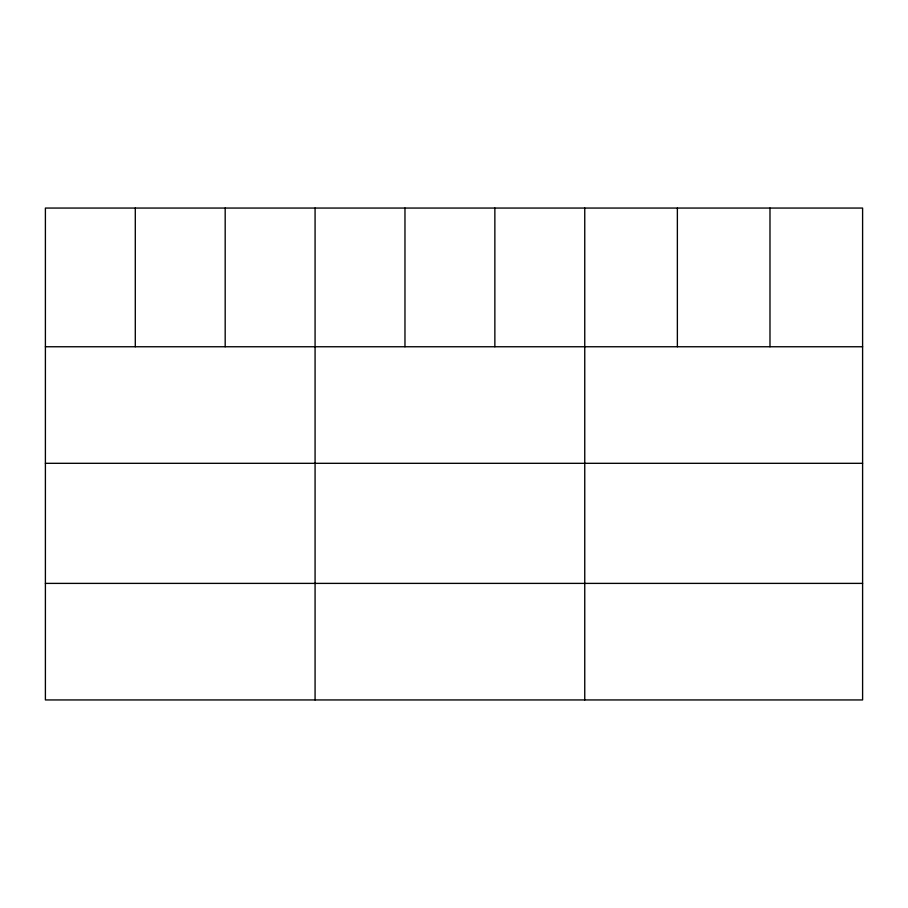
<?xml version="1.0" encoding="UTF-8"?>
<svg xmlns="http://www.w3.org/2000/svg" width="908" height="908" viewBox="0 0 908 908"><rect width="100%" height="100%" fill="white"/><g stroke="black" fill="none" stroke-linecap="round" stroke-linejoin="round"><path stroke-width="1.36" d="M862.6 346.754L862.6 699.943L45.4 699.943L45.4 208.057L862.6 208.057L862.6 346.754L45.4 346.754M45.4 463.307L862.6 463.307M45.4 583.39L862.6 583.39M769.984 208.057L769.984 346.754M677.368 208.057L677.368 346.754M584.752 208.057L584.752 699.943M494.86 208.057L494.86 346.754M404.968 208.057L404.968 346.754M315.076 208.057L315.076 699.943M225.184 208.057L225.184 346.754M135.292 208.057L135.292 346.754"/></g></svg>
